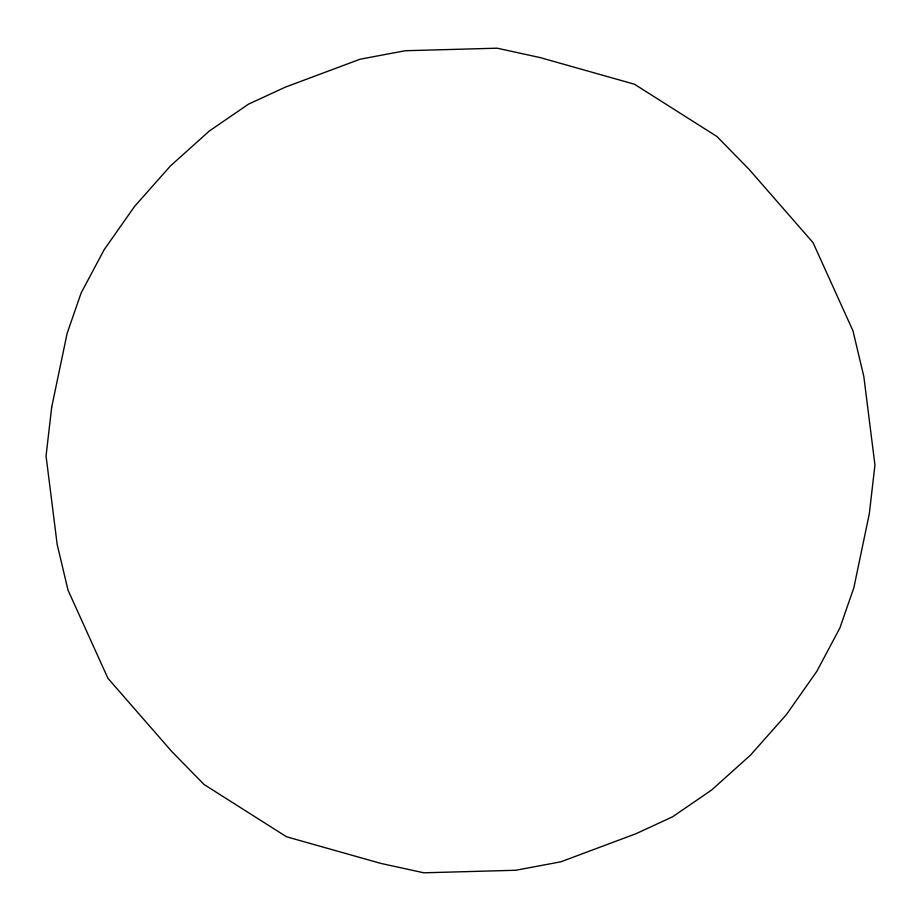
<?xml version="1.0" encoding="UTF-8"?>
<svg xmlns="http://www.w3.org/2000/svg" width="921" height="921" viewBox="0 0 921 921"><rect width="100%" height="100%" fill="white"/><g stroke="black" fill="none" stroke-linecap="round" stroke-linejoin="round"><path stroke-width="1.38" d="M51.691 407.209L46.05 455.999L57.183 544.541L68.05 590.234L107.93 678.317L171.824 751.559L204.048 784.485L286.523 836.775L380.857 863.414L423.89 872.809L515.76 870.264L560.866 861.803L635.743 833.816L672.514 816.835L711.645 789.999L750.477 755.151L786.361 714.661L816.846 671.294L839.871 628.007L853.848 587.736L869.309 513.791L874.95 465.001L863.817 376.459L852.95 330.766L813.07 242.684L749.176 169.441L716.952 136.515L634.477 84.225L540.143 57.586L497.11 48.191L405.24 50.736L360.134 59.197L285.257 87.184L248.486 104.165L209.355 131.001L170.523 165.849L134.639 206.339L104.154 249.706L81.129 292.993L67.152 333.264L51.691 407.209"/></g></svg>
